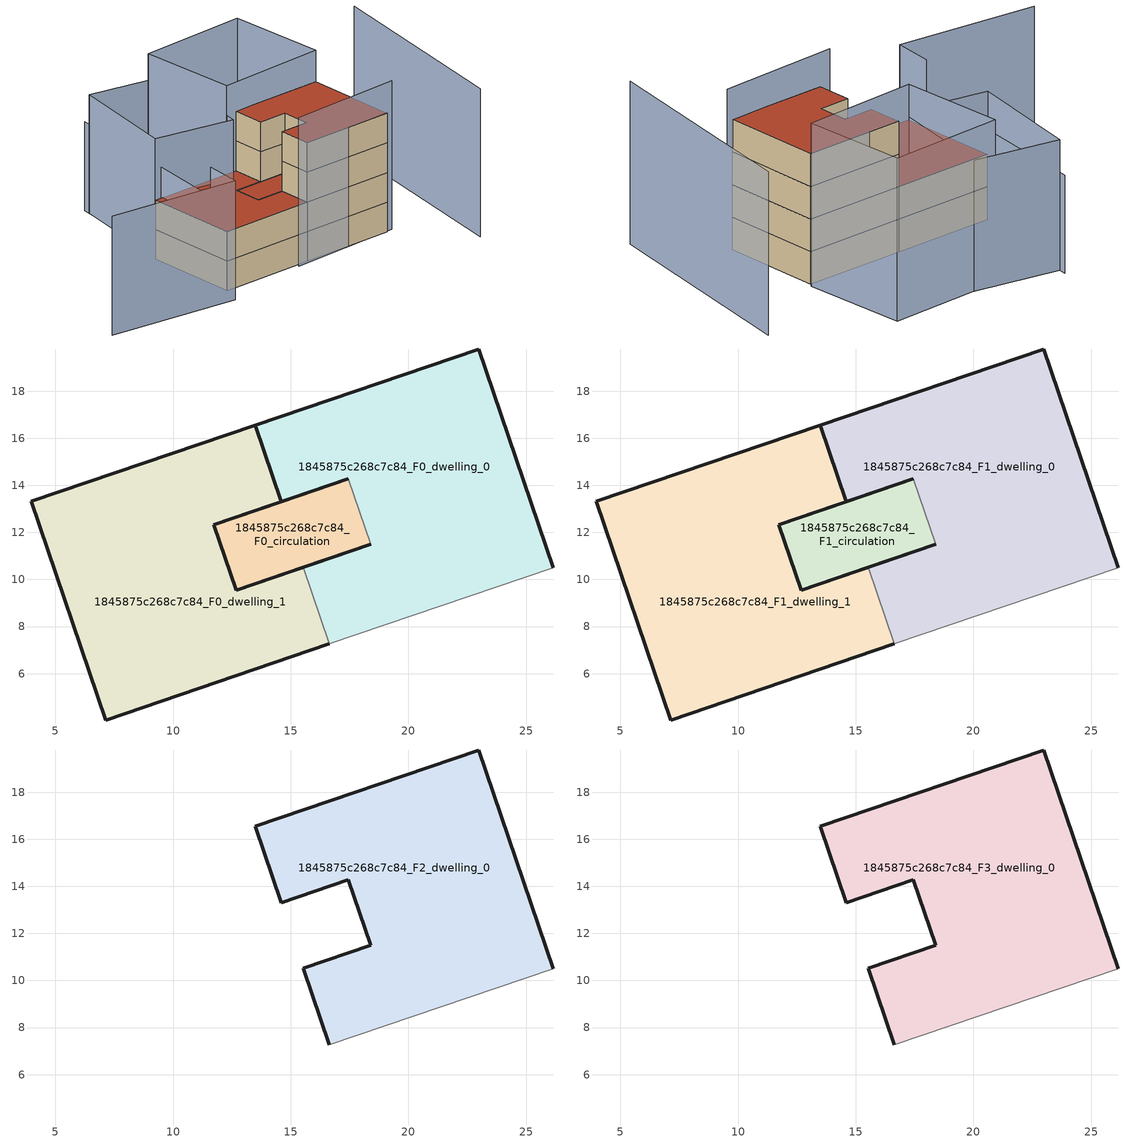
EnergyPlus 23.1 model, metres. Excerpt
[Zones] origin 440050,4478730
1845875c268c7c84_F0_dwelling_0
 floor ground (EU_floor_Construction): 22.99,19.79 26.15,10.5 16.64,7.26 15.54,10.52 18.39,11.49 17.44,14.28 14.59,13.3 13.48,16.56 z0
 wall outside (EU_wall_Construction): 18.39,11.49 15.54,10.52 / 26.15,10.5 22.99,19.79 13.48,16.56 14.59,13.3 17.44,14.28 z0:3
 wall adiabatic (EU_wall_Construction): 16.64,7.26 26.15,10.5 z0:3
 wall to 1845875c268c7c84_F0_circulation (EU_wall_Construction): 17.44,14.28 18.39,11.49 z0:3
 wall to 1845875c268c7c84_F0_dwelling_1 (EU_wall_Construction): 15.54,10.52 16.64,7.26 z0:3
1845875c268c7c84_F0_dwelling_1
 floor ground (EU_floor_Construction): 13.48,16.56 14.59,13.3 11.74,12.33 12.68,9.55 15.54,10.52 16.64,7.26 7.13,4.03 3.97,13.32 z0
 wall outside (EU_wall_Construction): 15.54,10.52 12.68,9.55 11.74,12.33 14.59,13.3 13.48,16.56 3.97,13.32 7.13,4.03 16.64,7.26 z0:3
1845875c268c7c84_F0_circulation
 floor ground (EU_floor_Construction): 17.44,14.28 18.39,11.49 12.68,9.55 11.74,12.33 z0
 wall outside (EU_wall_Construction): 17.44,14.28 11.74,12.33 12.68,9.55 18.39,11.49 z0:3
1845875c268c7c84_F1_dwelling_0
 floor to 1845875c268c7c84_F0_dwelling_0 (EU_floor_Construction): 22.99,19.79 26.15,10.5 16.64,7.26 15.54,10.52 18.39,11.49 17.44,14.28 14.59,13.3 13.48,16.56 z3
 wall outside (EU_wall_Construction): 18.39,11.49 15.54,10.52 / 26.15,10.5 22.99,19.79 13.48,16.56 14.59,13.3 17.44,14.28 z3:6
 wall adiabatic (EU_wall_Construction): 16.64,7.26 26.15,10.5 z3:6
 wall to 1845875c268c7c84_F1_circulation (EU_wall_Construction): 17.44,14.28 18.39,11.49 z3:6
 wall to 1845875c268c7c84_F1_dwelling_1 (EU_wall_Construction): 15.54,10.52 16.64,7.26 z3:6
1845875c268c7c84_F1_dwelling_1
 floor to 1845875c268c7c84_F0_dwelling_1 (EU_floor_Construction): 13.48,16.56 14.59,13.3 11.74,12.33 12.68,9.55 15.54,10.52 16.64,7.26 7.13,4.03 3.97,13.32 z3
 wall outside (EU_wall_Construction): 15.54,10.52 12.68,9.55 11.74,12.33 14.59,13.3 13.48,16.56 3.97,13.32 7.13,4.03 16.64,7.26 z3:6
 roof outside (EU_roof_Construction): 16.64,7.26 15.54,10.52 12.68,9.55 11.74,12.33 14.59,13.3 13.48,16.56 3.97,13.32 7.13,4.03 z6
1845875c268c7c84_F1_circulation
 floor to 1845875c268c7c84_F0_circulation (EU_floor_Construction): 17.44,14.28 18.39,11.49 12.68,9.55 11.74,12.33 z3
 wall outside (EU_wall_Construction): 17.44,14.28 11.74,12.33 12.68,9.55 18.39,11.49 z3:6
 roof outside (EU_roof_Construction): 18.39,11.49 17.44,14.28 11.74,12.33 12.68,9.55 z6
1845875c268c7c84_F2_dwelling_0
 floor to 1845875c268c7c84_F1_dwelling_0 (EU_floor_Construction): 22.99,19.79 26.15,10.5 16.64,7.26 15.54,10.52 18.39,11.49 17.44,14.28 14.59,13.3 13.48,16.56 z6
 wall outside (EU_wall_Construction): 26.15,10.5 22.99,19.79 13.48,16.56 14.59,13.3 17.44,14.28 18.39,11.49 15.54,10.52 16.64,7.26 z6:9
 wall adiabatic (EU_wall_Construction): 16.64,7.26 26.15,10.5 z6:9
1845875c268c7c84_F3_dwelling_0
 floor to 1845875c268c7c84_F2_dwelling_0 (EU_floor_Construction): 22.99,19.79 26.15,10.5 16.64,7.26 15.54,10.52 18.39,11.49 17.44,14.28 14.59,13.3 13.48,16.56 z9
 wall outside (EU_wall_Construction): 26.15,10.5 22.99,19.79 13.48,16.56 14.59,13.3 17.44,14.28 18.39,11.49 15.54,10.52 16.64,7.26 z9:12
 wall adiabatic (EU_wall_Construction): 16.64,7.26 26.15,10.5 z9:12
 roof outside (EU_roof_Construction): 26.15,10.5 22.99,19.79 13.48,16.56 14.59,13.3 17.44,14.28 18.39,11.49 15.54,10.52 16.64,7.26 z12
shading: 15.45,6.54 26.77,10.88 / 33.54,6.01 30.5,28.05 / 23.12,20.16 12.34,16.04 / 12.34,16.04 8.65,25.68 / 8.65,25.68 19.43,29.8 / 19.43,29.8 23.12,20.16 z0:15; 6.21,5.68 7.01,1.91 / 7.01,1.91 -6.65,-0.99 / 10.96,26.57 12.49,14.89 / 12.49,14.89 4.13,13.8 / 4.13,13.8 2.6,25.48 / 2.6,25.48 10.96,26.57 z0:12; 2.47,26.18 6.08,6.66 z0:9
[Building]
EU S2 Campaign: North Axis=0; Terrain=City; Solar Distribution=FullExterior
[Site:Location]
Madrid: Latitude=40.5; Longitude=-3.5; Time Zone=1; Elevation=609
[SizingPeriod:WeatherFileDays]
AnnualSizingPeriod: Begin Month=1; Begin Day of Month=1; End Month=12; End Day of Month=31; Day of Week for Start Day=Monday; Use Weather File Daylight Saving Period=No; Use Weather File Rain and Snow Indicators=No
[MATERIAL]
EU_InternalMass_Material: Roughness=MediumRough; Thickness=0.1; Conductivity=1; Density=1800; Specific Heat=900; Thermal Absorptance=0.9; Solar Absorptance=0.7; Visible Absorptance=0.7
[MATERIAL:NOMASS] Roughness=MediumRough; Thermal Absorptance=0.9; Solar Absorptance=0.7; Visible Absorptance=0.7
Name | Thermal Resistance
EU_wall_NoMass | 0.609216
EU_roof_NoMass | 0.513268
EU_floor_NoMass | 0.568163
[CONSTRUCTION]
EU_wall_Construction: EU_wall_NoMass
EU_roof_Construction: EU_roof_NoMass
EU_floor_Construction: EU_floor_NoMass
EU_InternalMass_Construction: EU_InternalMass_Material
[ZONE] Type=1; Multiplier=1; Ceiling Height=autocalculate; Floor Area=autocalculate; Part of Total Floor Area=Yes
Name | Volume
1845875c268c7c84_F0_dwelling_0; 1845875c268c7c84_F1_dwelling_0; 1845875c268c7c84_F2_dwelling_0; 1845875c268c7c84_F3_dwelling_0; 1845875c268c7c84_F0_dwelling_1; 1845875c268c7c84_F1_dwelling_1 | 269.231
1845875c268c7c84_F0_circulation | 53.254
1845875c268c7c84_F1_circulation | 53.2548
[INTERNALMASS] Construction=EU_InternalMass_Construction
Name | Zone or ZoneList | Surface Area
1845875c268c7c84_F0_dwelling_0_EU_InternalMass | 1845875c268c7c84_F0_dwelling_0 | 89.7437
1845875c268c7c84_F0_dwelling_1_EU_InternalMass | 1845875c268c7c84_F0_dwelling_1 | 89.7437
1845875c268c7c84_F1_dwelling_0_EU_InternalMass | 1845875c268c7c84_F1_dwelling_0 | 89.7437
1845875c268c7c84_F1_dwelling_1_EU_InternalMass | 1845875c268c7c84_F1_dwelling_1 | 89.7437
1845875c268c7c84_F2_dwelling_0_EU_InternalMass | 1845875c268c7c84_F2_dwelling_0 | 197.08
1845875c268c7c84_F3_dwelling_0_EU_InternalMass | 1845875c268c7c84_F3_dwelling_0 | 197.08
[OTHEREQUIPMENT] Fuel Type=Electricity; Design Level Calculation Method=Watts/Area; Power per Zone Floor Area=1; Fraction Latent=0; Fraction Radiant=0; Fraction Lost=0; Carbon Dioxide Generation Rate=0; EndUse Subcategory=EU_Step8_InternalGains
Name | Zone or ZoneList or Space or SpaceList | Schedule
EU_Step8_InternalGain_1845875c268c7c84_F0_dwelling_0_f000 | 1845875c268c7c84_F0_dwelling_0 | EU_Step8_GainSchedule_1845875c268c7c84_F0_dwelling_0_f000
EU_Step8_InternalGain_1845875c268c7c84_F0_dwelling_1_f000 | 1845875c268c7c84_F0_dwelling_1 | EU_Step8_GainSchedule_1845875c268c7c84_F0_dwelling_1_f000
EU_Step8_InternalGain_1845875c268c7c84_F1_dwelling_0_f000 | 1845875c268c7c84_F1_dwelling_0 | EU_Step8_GainSchedule_1845875c268c7c84_F1_dwelling_0_f000
EU_Step8_InternalGain_1845875c268c7c84_F1_dwelling_1_f000 | 1845875c268c7c84_F1_dwelling_1 | EU_Step8_GainSchedule_1845875c268c7c84_F1_dwelling_1_f000
EU_Step8_InternalGain_1845875c268c7c84_F2_dwelling_0_f000 | 1845875c268c7c84_F2_dwelling_0 | EU_Step8_GainSchedule_1845875c268c7c84_F2_dwelling_0_f000
EU_Step8_InternalGain_1845875c268c7c84_F3_dwelling_0_f000 | 1845875c268c7c84_F3_dwelling_0 | EU_Step8_GainSchedule_1845875c268c7c84_F3_dwelling_0_f000
[ZONEINFILTRATION:DESIGNFLOWRATE] Schedule=EU_AlwaysOn; Design Flow Rate Calculation Method=Flow/Area; Flow Rate per Floor Area=0.0005; Constant Term Coefficient=1; Temperature Term Coefficient=0; Velocity Term Coefficient=0; Velocity Squared Term Coefficient=0
Name | Zone or ZoneList or Space or SpaceList
EU_Circulation_Infiltration_1845875c268c7c84_F0_circulation | 1845875c268c7c84_F0_circulation
EU_Circulation_Infiltration_1845875c268c7c84_F1_circulation | 1845875c268c7c84_F1_circulation
[ZONEVENTILATION:DESIGNFLOWRATE] Schedule=EU_AlwaysOn; Design Flow Rate Calculation Method=AirChanges/Hour; Air Changes per Hour=0.752966; Ventilation Type=Natural; Fan Pressure Rise=0; Fan Total Efficiency=1; Constant Term Coefficient=1; Temperature Term Coefficient=0; Velocity Term Coefficient=0; Velocity Squared Term Coefficient=0; Minimum Indoor Temperature=-100; Maximum Indoor Temperature=100; Delta Temperature=-100; Minimum Outdoor Temperature=-100; Maximum Outdoor Temperature=100; Maximum Wind Speed=40
Name | Zone or ZoneList or Space or SpaceList
EU_ConstantAir_1845875c268c7c84_F0_dwelling_0 | 1845875c268c7c84_F0_dwelling_0
EU_ConstantAir_1845875c268c7c84_F0_dwelling_1 | 1845875c268c7c84_F0_dwelling_1
EU_ConstantAir_1845875c268c7c84_F1_dwelling_0 | 1845875c268c7c84_F1_dwelling_0
EU_ConstantAir_1845875c268c7c84_F1_dwelling_1 | 1845875c268c7c84_F1_dwelling_1
EU_ConstantAir_1845875c268c7c84_F2_dwelling_0 | 1845875c268c7c84_F2_dwelling_0
EU_ConstantAir_1845875c268c7c84_F3_dwelling_0 | 1845875c268c7c84_F3_dwelling_0
[HVACTEMPLATE:THERMOSTAT] Constant Heating Setpoint=20; Constant Cooling Setpoint=50
EU_HeatOnly_1845875c268c7c84_F0_dwelling_0; EU_HeatOnly_1845875c268c7c84_F0_dwelling_1; EU_HeatOnly_1845875c268c7c84_F1_dwelling_0; EU_HeatOnly_1845875c268c7c84_F1_dwelling_1; EU_HeatOnly_1845875c268c7c84_F2_dwelling_0; EU_HeatOnly_1845875c268c7c84_F3_dwelling_0
[HVACTEMPLATE:ZONE:IDEALLOADSAIRSYSTEM] System Availability Schedule=EU_AlwaysOn; Maximum Heating Supply Air Temperature=50; Minimum Cooling Supply Air Temperature=13; Maximum Heating Supply Air Humidity Ratio=0.0156; Minimum Cooling Supply Air Humidity Ratio=0.0077; Heating Limit=NoLimit; Cooling Limit=NoLimit; Heating Availability Schedule=EU_AlwaysOn; Cooling Availability Schedule=EU_CoolingOff; Dehumidification Control Type=ConstantSensibleHeatRatio; Cooling Sensible Heat Ratio=0.7; Dehumidification Setpoint=60; Humidification Control Type=None; Humidification Setpoint=30; Outdoor Air Method=None; Outdoor Air Flow Rate per Person=0.00944; Outdoor Air Flow Rate per Zone Floor Area=0; Outdoor Air Flow Rate per Zone=0; Demand Controlled Ventilation Type=None; Outdoor Air Economizer Type=NoEconomizer; Heat Recovery Type=None; Sensible Heat Recovery Effectiveness=0.7; Latent Heat Recovery Effectiveness=0.65
Name | Template Thermostat
1845875c268c7c84_F0_dwelling_0 | EU_HeatOnly_1845875c268c7c84_F0_dwelling_0
1845875c268c7c84_F0_dwelling_1 | EU_HeatOnly_1845875c268c7c84_F0_dwelling_1
1845875c268c7c84_F1_dwelling_0 | EU_HeatOnly_1845875c268c7c84_F1_dwelling_0
1845875c268c7c84_F1_dwelling_1 | EU_HeatOnly_1845875c268c7c84_F1_dwelling_1
1845875c268c7c84_F2_dwelling_0 | EU_HeatOnly_1845875c268c7c84_F2_dwelling_0
1845875c268c7c84_F3_dwelling_0 | EU_HeatOnly_1845875c268c7c84_F3_dwelling_0
[SIZING:ZONE] Zone Cooling Design Supply Air Temperature Input Method=SupplyAirTemperature; Zone Cooling Design Supply Air Temperature=13; Zone Heating Design Supply Air Temperature Input Method=SupplyAirTemperature; Zone Heating Design Supply Air Temperature=50; Zone Cooling Design Supply Air Humidity Ratio=0.008; Zone Heating Design Supply Air Humidity Ratio=0.008; Cooling Design Air Flow Method=DesignDay; Cooling Design Air Flow Rate=0; Cooling Minimum Air Flow per Zone Floor Area=0.000762; Cooling Minimum Air Flow=0; Cooling Minimum Air Flow Fraction=0.2; Heating Design Air Flow Method=DesignDay; Heating Design Air Flow Rate=0; Heating Maximum Air Flow per Zone Floor Area=0.002032; Heating Maximum Air Flow=0.141576; Heating Maximum Air Flow Fraction=0.3; Account for Dedicated Outdoor Air System=No; Dedicated Outdoor Air System Control Strategy=NeutralSupplyAir; Dedicated Outdoor Air Low Setpoint Temperature for Design=autosize; Dedicated Outdoor Air High Setpoint Temperature for Design=autosize; Zone Load Sizing Method=Sensible Load Only No Latent Load; Zone Latent Cooling Design Supply Air Humidity Ratio Input Method=HumidityRatioDifference; Zone Cooling Design Supply Air Humidity Ratio Difference=0.005; Zone Latent Heating Design Supply Air Humidity Ratio Input Method=HumidityRatioDifference; Zone Humidification Design Supply Air Humidity Ratio Difference=0.005
1845875c268c7c84_F0_dwelling_0; 1845875c268c7c84_F0_dwelling_1; 1845875c268c7c84_F1_dwelling_0; 1845875c268c7c84_F1_dwelling_1; 1845875c268c7c84_F2_dwelling_0; 1845875c268c7c84_F3_dwelling_0
[SCHEDULE:CONSTANT]
Name | Hourly Value
EU_AlwaysOn | 1
EU_CoolingOff | 0
[SCHEDULE:FILE] Column Number=1; Rows to Skip at Top=0; Number of Hours of Data=8760; Column Separator=Comma; Interpolate to Timestep=No; Minutes per Item=60; Adjust Schedule for Daylight Savings=Yes
Name | File
EU_Step8_GainSchedule_1845875c268c7c84_F0_dwelling_0_f000 | ../../schedules/1845875c268c7c84/1845875c268c7c84_F0_dwelling_0_f000_gain.csv
EU_Step8_GainSchedule_1845875c268c7c84_F0_dwelling_1_f000 | ../../schedules/1845875c268c7c84/1845875c268c7c84_F0_dwelling_1_f000_gain.csv
EU_Step8_GainSchedule_1845875c268c7c84_F1_dwelling_0_f000 | ../../schedules/1845875c268c7c84/1845875c268c7c84_F1_dwelling_0_f000_gain.csv
EU_Step8_GainSchedule_1845875c268c7c84_F1_dwelling_1_f000 | ../../schedules/1845875c268c7c84/1845875c268c7c84_F1_dwelling_1_f000_gain.csv
EU_Step8_GainSchedule_1845875c268c7c84_F2_dwelling_0_f000 | ../../schedules/1845875c268c7c84/1845875c268c7c84_F2_dwelling_0_f000_gain.csv
EU_Step8_GainSchedule_1845875c268c7c84_F3_dwelling_0_f000 | ../../schedules/1845875c268c7c84/1845875c268c7c84_F3_dwelling_0_f000_gain.csv
